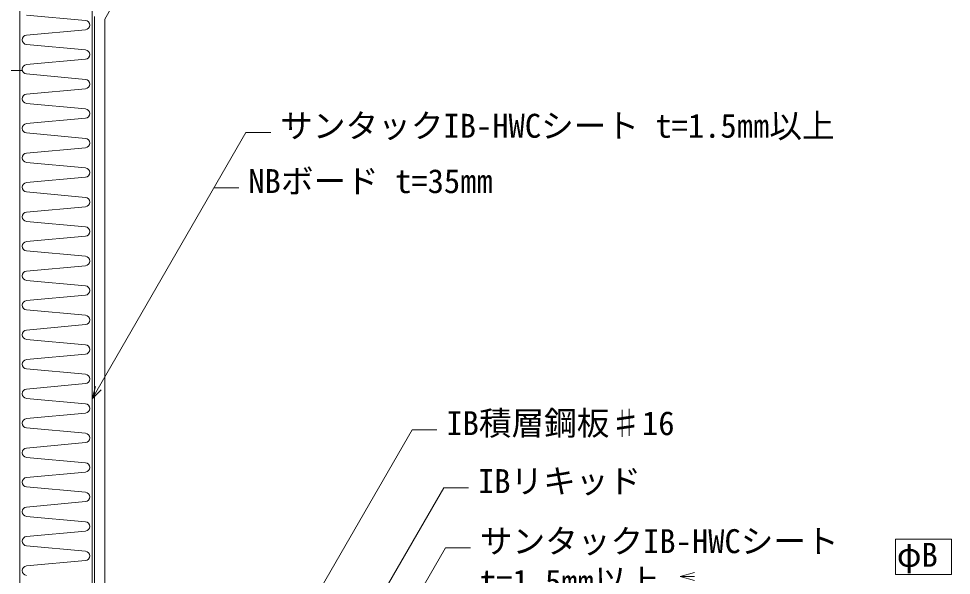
# Model space of a CAD drawing. Units: millimetres, scale not verified. Extents: x -840 to 840, y -594 to 594.
# Drawn here: x -476.6 to -26.8, y -76.1 to 192.2 of the extents above; entities that cross this region are included whole.
import ezdxf
from ezdxf.enums import TextEntityAlignment as Align

# ---------------------------------------------------------------- set-up
doc = ezdxf.new("R2010")
doc.units = ezdxf.units.MM
doc.header["$LTSCALE"] = 2
doc.linetypes.add('CHAIN1', pattern=[8, 5, -1, 1, -1])
for name, color, linetype, lineweight in [('0-3_文字', 5, 'Continuous', 9), ('0-5_0', 7, 'Continuous', 9), ('0-8_中心線', 2, 'CHAIN1', 9), ('0-A_断熱材', 4, 'Continuous', 9), ('0-B_IBｼｰﾄ', 4, 'Continuous', 9), ('0-E_寸法線', 7, 'Continuous', 9)]:
    doc.layers.add(name, color=color, linetype=linetype, lineweight=lineweight)
doc.styles.add('ＭＳ ゴシック', font='')
doc.styles.get('ＭＳ ゴシック').set_extended_font_data('MS Gothic')

# ---------------------------------------------------------------- blocks, each defined once
blk = doc.blocks.new('_Open30')
at = {"layer": '0-5_0'}
blk.add_line((0, 0), (-2, 0), dxfattribs=at)
blk.add_lwpolyline([(-2, 0.5359), (0, 0), (-2, -0.5359)], dxfattribs=at)

msp = doc.modelspace()

# ---------------------------------------------------------------- linework, layer by layer
at = {"layer": '0-8_中心線'}
msp.add_line((-475.057, 167.246), (-579.057, 167.246), dxfattribs=at)
at = {"layer": '0-A_断熱材'}
for p, q in [((-444.323, 191.409), (-472.792, 194.009)), ((-444.323, 186.902), (-472.792, 184.301)), ((-444.323, 177.194), (-472.792, 179.794)), ((-444.323, 172.687), (-472.792, 170.086)), ((-444.323, 162.979), (-472.792, 165.58)), ((-444.323, 158.472), (-472.792, 155.872)), ((-444.323, 148.764), (-472.792, 151.365)), ((-444.323, 144.257), (-472.792, 141.657)), ((-444.323, 134.55), (-472.792, 137.15)), ((-444.323, 130.043), (-472.792, 127.442)), ((-444.323, 120.335), (-472.792, 122.935)), ((-444.323, 115.828), (-472.792, 113.227)), ((-444.323, 106.12), (-472.792, 108.721)), ((-444.323, 101.613), (-472.792, 99.013)), ((-444.323, 91.905), (-472.792, 94.506)), ((-444.323, 87.399), (-472.792, 84.798)), ((-444.323, 77.691), (-472.792, 80.291)), ((-444.323, 73.184), (-472.792, 70.583)), ((-444.323, 63.476), (-472.792, 66.076)), ((-444.323, 58.969), (-472.792, 56.369)), ((-444.323, 49.261), (-472.792, 51.862)), ((-444.323, 44.754), (-472.792, 42.154)), ((-444.323, 35.046), (-472.792, 37.647)), ((-444.323, 30.54), (-472.792, 27.939)), ((-444.323, 20.832), (-472.792, 23.432)), ((-444.323, 16.325), (-472.792, 13.724)), ((-444.323, 6.617), (-472.792, 9.217)), ((-444.323, 2.11), (-472.792, -0.49)), ((-444.323, -7.598), (-472.792, -4.997)), ((-444.323, -12.105), (-472.792, -14.705)), ((-444.323, -21.812), (-472.792, -19.212)), ((-444.323, -26.319), (-472.792, -28.92)), ((-444.323, -36.027), (-472.792, -33.427)), ((-444.323, -40.534), (-472.792, -43.135)), ((-444.323, -50.242), (-472.792, -47.641)), ((-444.323, -54.749), (-472.792, -57.349)), ((-444.323, -64.457), (-472.792, -61.856)), ((-444.323, -68.964), (-472.792, -71.564))]:
    msp.add_line(p, q, dxfattribs=at)
at = {"layer": '0-A_断熱材', "color": 7}
msp.add_lwpolyline([(-476.057, -233.754), (-476.057, 228.246), (-441.057, 228.246), (-441.057, -233.754)], close=True, dxfattribs=at)
at = {"layer": '0-A_断熱材'}
for centre, start, end in [((-444.534, 189.155), 275.35135, 84.64865), ((-472.581, 182.048), 95.35135, 264.64865), ((-444.534, 174.94), 275.35135, 84.64865), ((-472.581, 167.833), 95.35135, 264.64865), ((-444.534, 160.726), 275.35135, 84.64865), ((-472.581, 153.618), 95.35135, 264.64865), ((-444.534, 146.511), 275.35135, 84.64865), ((-472.581, 139.404), 95.35135, 264.64865), ((-444.534, 132.296), 275.35135, 84.64865), ((-472.581, 125.189), 95.35135, 264.64865), ((-444.534, 118.081), 275.35135, 84.64865), ((-472.581, 110.974), 95.35135, 264.64865), ((-444.534, 103.867), 275.35135, 84.64865), ((-472.581, 96.759), 95.35135, 264.64865), ((-444.534, 89.652), 275.35135, 84.64865), ((-472.581, 82.545), 95.35135, 264.64865), ((-444.534, 75.437), 275.35135, 84.64865), ((-472.581, 68.33), 95.35135, 264.64865), ((-444.534, 61.222), 275.35135, 84.64865), ((-472.581, 54.115), 95.35135, 264.64865), ((-444.534, 47.008), 275.35135, 84.64865), ((-472.581, 39.9), 95.35135, 264.64865), ((-444.534, 32.793), 275.35135, 84.64865), ((-472.581, 25.686), 95.35135, 264.64865), ((-444.534, 18.578), 275.35135, 84.64865), ((-472.581, 11.471), 95.35135, 264.64865), ((-444.534, 4.364), 275.35135, 84.64865), ((-472.581, -2.744), 95.35135, 264.64865), ((-444.534, -9.851), 275.35135, 84.64865), ((-472.581, -16.959), 95.35135, 264.64865), ((-444.534, -24.066), 275.35135, 84.64865), ((-472.581, -31.173), 95.35135, 264.64865), ((-444.534, -38.281), 275.35135, 84.64865), ((-472.581, -45.388), 95.35135, 264.64865), ((-444.534, -52.495), 275.35135, 84.64865), ((-472.581, -59.603), 95.35135, 264.64865), ((-444.534, -66.71), 275.35135, 84.64865), ((-472.581, -73.817), 95.35135, 264.64865)]:
    msp.add_arc(centre, 2.263, start, end, dxfattribs=at)
at = {"layer": '0-B_IBｼｰﾄ', "color": 7}
for p, q in [((-431.657, 197.906), (-435.057, 192.017)), ((-440.057, -212.583), (-440.057, 193.357)), ((-435.057, -210.764), (-435.057, 192.017))]:
    msp.add_line(p, q, dxfattribs=at)
at = {"layer": '0-E_寸法線'}
for p, q in [((-441.057, 9.075), (-366.946, 137.441)), ((-366.946, 137.441), (-354.946, 137.441)), ((-382.343, 110.773), (-370.343, 110.773)), ((-416.565, -230.588), (-286.849, -5.91)), ((-286.849, -5.91), (-274.849, -5.91)), ((-378.73, -219.44), (-271.57, -33.833)), ((-271.57, -33.833), (-259.57, -33.833))]:
    msp.add_line(p, q, dxfattribs=at)
for points in [[(-436.815, 13.317), (-441.057, 9.075), (-439.505, 14.87)], [(-369.958, -234.754), (-270.663, -62.769), (-258.663, -62.769)]]:
    msp.add_lwpolyline(points, dxfattribs=at)
msp.add_lwpolyline([(-53.757, -75.654), (-26.757, -75.654), (-26.757, -58.654), (-53.757, -58.654)], close=True, dxfattribs=at)

# ---------------------------------------------------------------- block references
at = {"layer": '0-E_寸法線', "xscale": 3.5, "yscale": 3.5, "rotation": 180}
msp.add_blockref('_Open30', (-157.557, -76.654), dxfattribs=at)

# ---------------------------------------------------------------- texts
at = {"layer": '0-3_文字', "color": 7, "style": 'ＭＳ ゴシック'}
for s, p in [('サンタックIB-HWCシート t=1.5㎜以上', (-350.405, 131.382)), ('NBボード t=35㎜', (-365.802, 104.714)), ('IB積層鋼板♯16', (-270.308, -11.969)), ('IBリキッド', (-255.03, -39.891)), ('サンタックIB-HWCシート', (-254.122, -68.828)), ('t=1.5㎜以上', (-254.122, -88.291))]:
    msp.add_text(s, height=11.54, dxfattribs=at).set_placement(p, align=Align.BOTTOM_LEFT)
at = {"layer": '0-E_寸法線', "style": 'ＭＳ ゴシック'}
msp.add_text('φB', height=11.54, dxfattribs=at).set_placement((-53.065, -75.428), align=Align.BOTTOM_LEFT)

doc.saveas('drawing.dxf')
